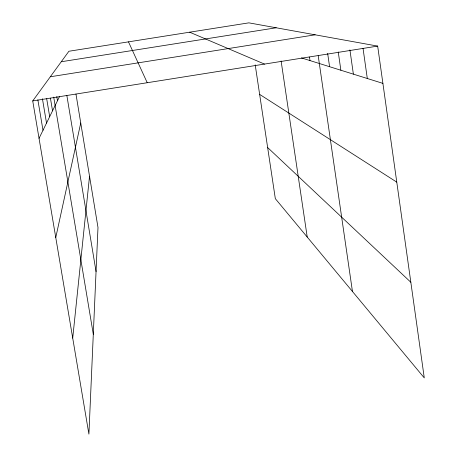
<?xml version="1.0" encoding="UTF-8"?>
<svg xmlns="http://www.w3.org/2000/svg" width="457" height="457" viewBox="0 0 457 457"><rect width="100%" height="100%" fill="white"/><g stroke="black" fill="none" stroke-linecap="round" stroke-linejoin="round"><path stroke-width="0.69" d="M72.72 338.106L89.532 176.225M55.765 237.554L80.74 122.962M39.039 138.368L59.644 96.33M75.971 94.079L97.992 227.483L88.909 434.15L32.727 100.923L68.904 51.253L248.882 22.85L377.665 46.1L424.273 377.91L275.331 198.675L255.206 64.877M61.261 61.746L276.188 27.78M50.321 76.765L315.159 34.812M32.727 100.923L377.665 46.1M301.437 57.902L382.903 83.38M189.672 32.196L264.512 64.083M259.645 94.393L396.773 182.126M267.636 147.531L410.837 282.255M128.48 41.85L147.234 82.723M53.72 97.118L93.302 334.29M50.424 98.192L52.538 110.828M46.683 98.723L49.682 116.649M42.432 98.735L46.523 123.104M37.868 99.832L42.998 130.302M66.871 95.599L96.056 271.595M56.799 96.604L57.485 100.734M281.106 60.947L307.224 237.057M318.209 55.8L352.456 291.486M309.475 57.062L309.989 60.575M338.249 51.978L340.871 70.235M327.658 53.418L329.577 66.699M363.018 48.253L367.302 78.501M349.913 49.87L353.375 74.143"/></g></svg>
